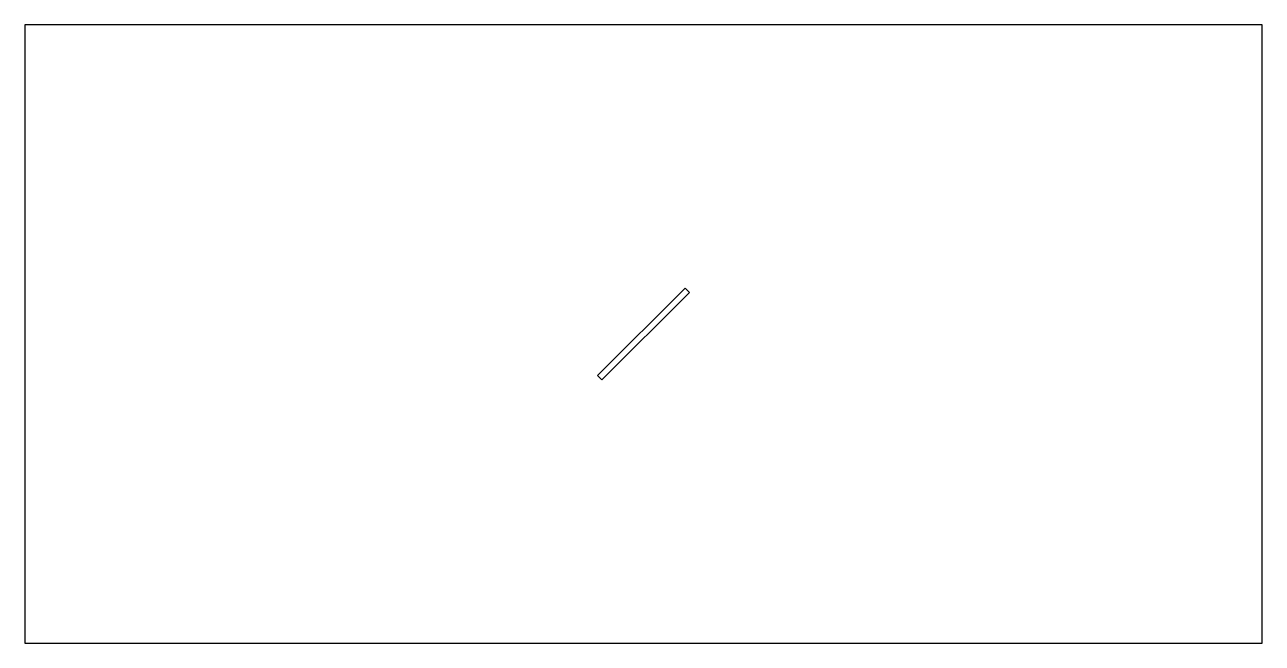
# Model space of a CAD drawing. Header units: millimetres. Extents: x 0 to 100, y 0 to 50.
import ezdxf

# ---------------------------------------------------------------- set-up
doc = ezdxf.new("R2010")
doc.units = ezdxf.units.MM

msp = doc.modelspace()

# ---------------------------------------------------------------- linework, layer by layer
for points in [[(0, 0), (100, 0), (100, 50), (0, 50)], [(46.64, 21.29), (53.71, 28.36), (53.36, 28.71), (46.29, 21.64)]]:
    msp.add_lwpolyline(points, close=True)

doc.saveas('drawing.dxf')
